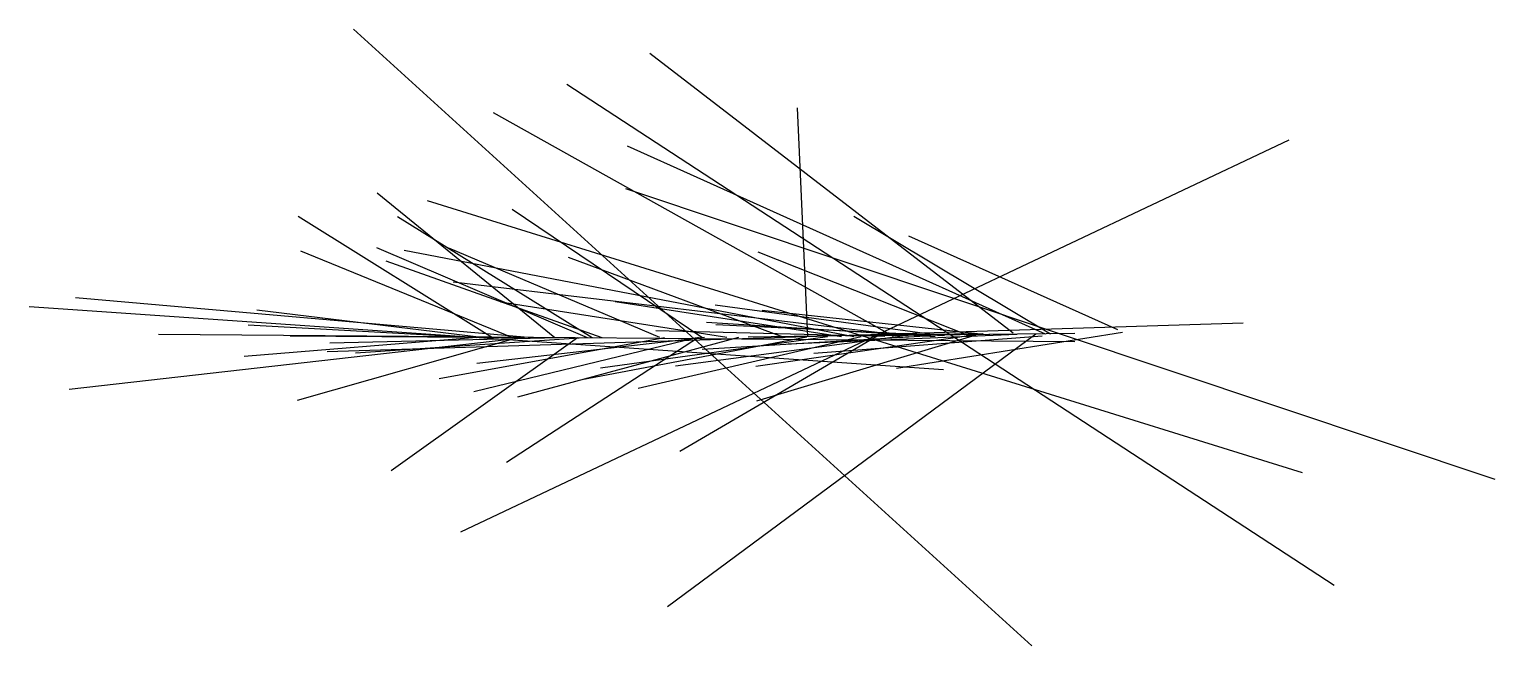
# Model space of a CAD drawing. Extents: x -94 to 1718882, y -67 to 443780.
# Drawn here: x -93.6 to 226.3, y -67.2 to 67.3 of the extents above.
import ezdxf

# ---------------------------------------------------------------- set-up
doc = ezdxf.new("R2010")
doc.units = 0
doc.layers.add('Level 1', color=7, linetype='Continuous')

msp = doc.modelspace()

# ---------------------------------------------------------------- linework, layer by layer
at = {"layer": 'Level 1'}
for p, q in [((-22.79, 67.32), (125.25, -67.16)), ((121.15, 1.03), (41.89, 62.01)), ((23.76, 55.38), (191.25, -53.93)), ((95.03, 0.33), (7.72, 49.08)), ((76.35, 0.22), (74.13, 50.17)), ((0.66, -42.35), (181.43, 43.22)), ((128.26, 0.82), (37.04, 41.8)), ((36.6, 32.58), (226.29, -30.81)), ((21.16, 0.01), (-17.62, 31.57)), ((-6.75, 29.94), (184.25, -29.39)), ((7.51, 0), (-34.9, 26.48)), ((29.31, 0.01), (-13.18, 26.37)), ((53.24, 0.06), (11.8, 28.04)), ((129.3, 0.84), (86.39, 26.5)), ((28.26, 0.01), (-17.71, 19.67)), ((44.05, 0.05), (-1.98, 19.59)), ((144.03, 1.74), (98.4, 22.18)), ((11.97, 0), (-34.31, 18.92)), ((31.45, 0.01), (-15.66, 16.76)), ((86.44, 0.25), (-11.77, 19.07)), ((70.97, 0.14), (24.09, 17.52)), ((111.97, 0.27), (65.5, 18.71)), ((98.28, 0.37), (-1.03, 12.12)), ((-93.57, 6.87), (105.96, -6.87)), ((16.1, 0), (-83.51, 8.74)), ((58.69, 0.08), (9.3, 7.81)), ((83.75, 0.23), (34.34, 7.89)), ((105.72, 0.46), (56.17, 7.13)), ((5.72, 0), (-43.91, 6.03)), ((-28.54, -2.98), (171.36, 3.26)), ((104.15, 0.22), (54.25, 3.33)), ((116.1, 0.61), (66.39, 5.95)), ((14.53, 0), (-84.83, -11.26)), ((-65.36, 0.82), (134.63, -0.78)), ((3.18, 0), (-46.65, -4.09)), ((4.15, 0), (-45.77, 2.8)), ((13.37, 0), (-36.63, 0.38)), ((13.03, 0), (-35.07, -13.64)), ((22.01, 0), (-27.98, -1.19)), ((27.53, 0), (-22.36, -3.33)), ((26.12, 0.01), (-14.6, -29.01)), ((45.09, 0.04), (-4.1, -8.94)), ((52.08, 0.03), (3.49, -11.79)), ((53.82, 0.08), (4.15, -5.58)), ((52.47, 0.06), (10.56, -27.22)), ((61.23, 0.09), (12.96, -12.94)), ((76.16, 0.17), (27.03, -9.15)), ((80.66, 0.2), (31.12, -6.58)), ((88.03, 0.26), (39.33, -11.05)), ((93.18, 0.31), (43.2, 1.52)), ((126.12, 0.78), (45.72, -58.68)), ((97.03, 0.35), (47.46, -6.21)), ((91.62, 0.45), (48.46, -24.8)), ((103.18, 0.43), (53.27, -2.54)), ((106.2, 0.46), (56.25, 2.81)), ((113.37, 0.85), (63.37, 0.12)), ((114.53, 0.87), (65.03, -6.23)), ((113.03, 0.56), (65.13, -13.79)), ((122, 0.7), (72.05, -1.4)), ((127.53, 0.4), (77.67, -3.38)), ((134.63, 0.95), (84.63, 0.36)), ((145.08, 1.18), (95.71, -6.7))]:
    msp.add_line(p, q, dxfattribs=at)

doc.saveas('drawing.dxf')
